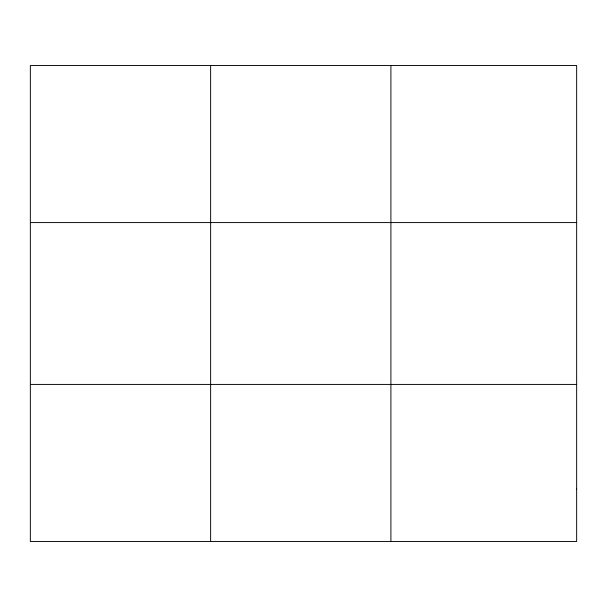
<?xml version="1.0" encoding="UTF-8"?>
<svg xmlns="http://www.w3.org/2000/svg" width="607" height="607" viewBox="0 0 607 607"><rect width="100%" height="100%" fill="white"/><g stroke="black" fill="none" stroke-linecap="round" stroke-linejoin="round"><path stroke-width="0.91" d="M210.629 541.505L210.629 65.495M390.908 541.505L390.908 65.495M30.35 222.579L576.65 222.579M30.35 384.421L576.65 384.421M576.65 489.143L576.65 541.505L30.35 541.505L30.35 65.495L576.65 65.495L576.65 489.143"/></g></svg>
